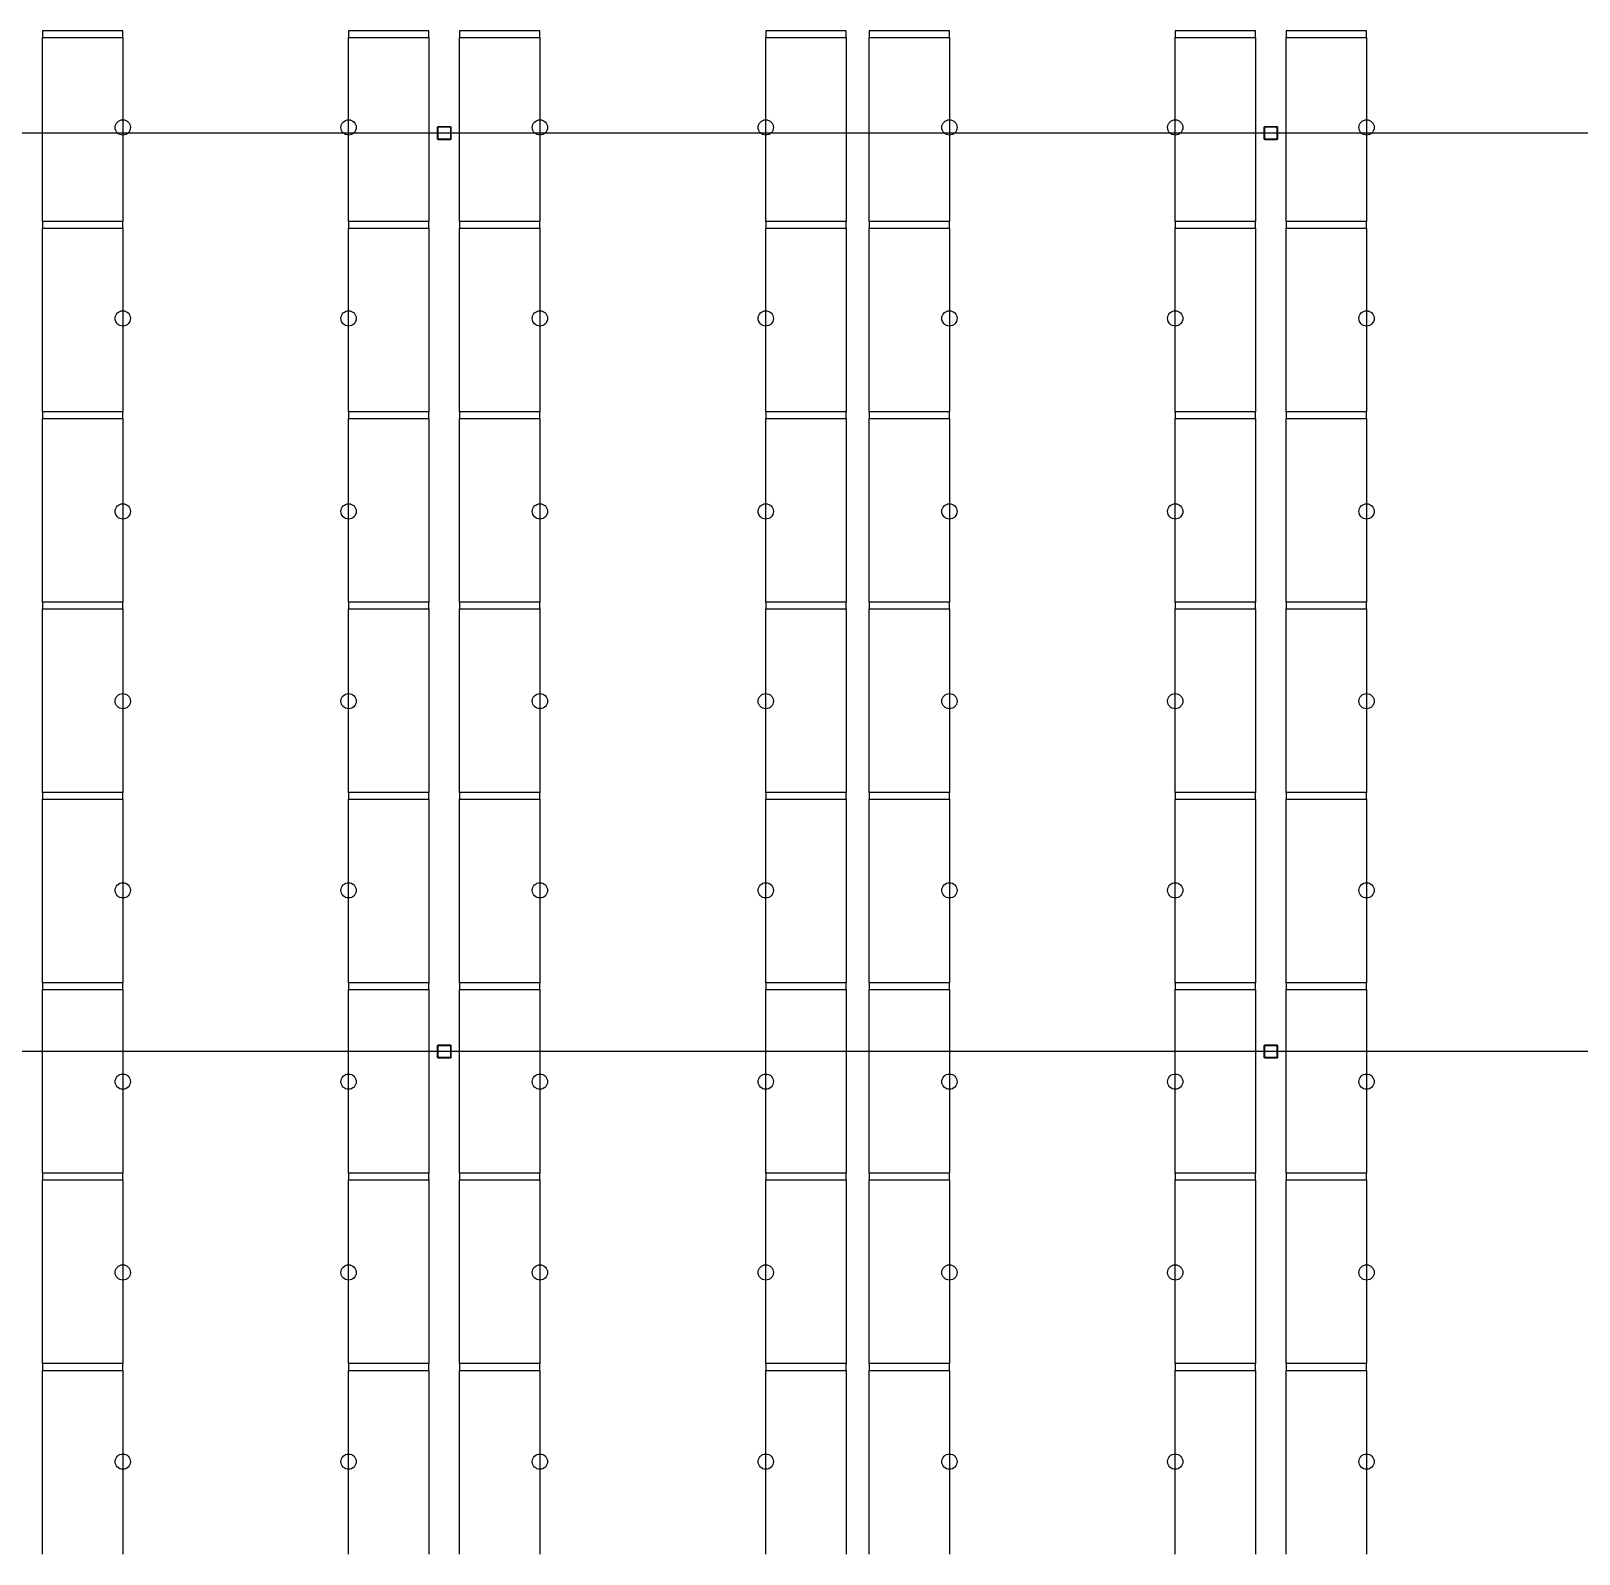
# Model space of a CAD drawing. Header units: millimetres. Extents: x 626570 to 643256, y 6233 to 11343.
# Drawn here: x 633792 to 634601, y 9664 to 10460 of the extents above; entities that cross this region are included whole.
import ezdxf

# ---------------------------------------------------------------- set-up
doc = ezdxf.new("R2010")
doc.units = ezdxf.units.MM
doc.header["$LTSCALE"] = 4000
doc.header["$MEASUREMENT"] = 0
doc.linetypes.add('DASHDOT', pattern=[1, 0.5, -0.25, 0, -0.25])
for name, color, linetype in [('BEAMS', 170, 'CONTINUOUS'), ('FRAMES', 170, 'CONTINUOUS'), ('LIGHTS', 50, 'CONTINUOUS'), ('MASTERFOUNDATION_1', 4, 'DASHDOT'), ('MASTERFOUNDATION_25', 7, 'CONTINUOUS')]:
    doc.layers.add(name, color=color, linetype=linetype)

msp = doc.modelspace()

# ---------------------------------------------------------------- linework, layer by layer
at = {"layer": 'BEAMS', "linetype": 'Continuous'}
for p, q in [((633797.87, 10360.47), (633797.87, 10456.47)), ((633839.87, 10456.47), (633839.87, 10360.47)), ((633957.88, 10360.47), (633957.88, 10456.47)), ((633999.88, 10456.47), (633999.88, 10360.47)), ((634015.88, 10360.47), (634015.88, 10456.47)), ((634057.88, 10456.47), (634057.88, 10360.47)), ((634175.88, 10360.47), (634175.88, 10456.47)), ((634217.88, 10456.47), (634217.88, 10360.47)), ((634229.88, 10360.47), (634229.88, 10456.47)), ((634271.88, 10456.47), (634271.88, 10360.47)), ((634389.89, 10360.47), (634389.89, 10456.47)), ((634431.89, 10456.47), (634431.89, 10360.47)), ((634447.89, 10360.47), (634447.89, 10456.47)), ((634489.89, 10456.47), (634489.89, 10360.47)), ((633797.87, 10260.97), (633797.87, 10356.97)), ((633839.87, 10356.97), (633839.87, 10260.97)), ((633957.88, 10260.97), (633957.88, 10356.97)), ((633999.88, 10356.97), (633999.88, 10260.97)), ((634015.88, 10260.97), (634015.88, 10356.97)), ((634057.88, 10356.97), (634057.88, 10260.97)), ((634175.88, 10260.97), (634175.88, 10356.97)), ((634217.88, 10356.97), (634217.88, 10260.97)), ((634229.88, 10260.97), (634229.88, 10356.97)), ((634271.88, 10356.97), (634271.88, 10260.97)), ((634389.89, 10260.97), (634389.89, 10356.97)), ((634431.89, 10356.97), (634431.89, 10260.97)), ((634447.89, 10260.97), (634447.89, 10356.97)), ((634489.89, 10356.97), (634489.89, 10260.97)), ((633797.87, 10161.47), (633797.87, 10257.47)), ((633839.87, 10257.47), (633839.87, 10161.47)), ((633957.88, 10161.47), (633957.88, 10257.47)), ((633999.88, 10257.47), (633999.88, 10161.47)), ((634015.88, 10161.47), (634015.88, 10257.47)), ((634057.88, 10257.47), (634057.88, 10161.47)), ((634175.88, 10161.47), (634175.88, 10257.47)), ((634217.88, 10257.47), (634217.88, 10161.47)), ((634229.88, 10161.47), (634229.88, 10257.47)), ((634271.88, 10257.47), (634271.88, 10161.47)), ((634389.89, 10161.47), (634389.89, 10257.47)), ((634431.89, 10257.47), (634431.89, 10161.47)), ((634447.89, 10161.47), (634447.89, 10257.47)), ((634489.89, 10257.47), (634489.89, 10161.47)), ((633797.87, 10061.97), (633797.87, 10157.97)), ((633839.87, 10157.97), (633839.87, 10061.97)), ((633957.88, 10061.97), (633957.88, 10157.97)), ((633999.88, 10157.97), (633999.88, 10061.97)), ((634015.88, 10061.97), (634015.88, 10157.97)), ((634057.88, 10157.97), (634057.88, 10061.97)), ((634175.88, 10061.97), (634175.88, 10157.97)), ((634217.88, 10157.97), (634217.88, 10061.97)), ((634229.88, 10061.97), (634229.88, 10157.97)), ((634271.88, 10157.97), (634271.88, 10061.97)), ((634389.89, 10061.97), (634389.89, 10157.97)), ((634431.89, 10157.97), (634431.89, 10061.97)), ((634447.89, 10061.97), (634447.89, 10157.97)), ((634489.89, 10157.97), (634489.89, 10061.97)), ((633797.87, 9962.47), (633797.87, 10058.47)), ((633839.87, 10058.47), (633839.87, 9962.47)), ((633957.88, 9962.47), (633957.88, 10058.47)), ((633999.88, 10058.47), (633999.88, 9962.47)), ((634015.88, 9962.47), (634015.88, 10058.47)), ((634057.88, 10058.47), (634057.88, 9962.47)), ((634175.88, 9962.47), (634175.88, 10058.47)), ((634217.88, 10058.47), (634217.88, 9962.47)), ((634229.88, 9962.47), (634229.88, 10058.47)), ((634271.88, 10058.47), (634271.88, 9962.47)), ((634389.89, 9962.47), (634389.89, 10058.47)), ((634431.89, 10058.47), (634431.89, 9962.47)), ((634447.89, 9962.47), (634447.89, 10058.47)), ((634489.89, 10058.47), (634489.89, 9962.47)), ((633797.87, 9862.97), (633797.87, 9958.97)), ((633839.87, 9958.97), (633839.87, 9862.97)), ((633957.88, 9862.97), (633957.88, 9958.97)), ((633999.88, 9958.97), (633999.88, 9862.97)), ((634015.88, 9862.97), (634015.88, 9958.97)), ((634057.88, 9958.97), (634057.88, 9862.97)), ((634175.88, 9862.97), (634175.88, 9958.97)), ((634217.88, 9958.97), (634217.88, 9862.97)), ((634229.88, 9862.97), (634229.88, 9958.97)), ((634271.88, 9958.97), (634271.88, 9862.97)), ((634389.89, 9862.97), (634389.89, 9958.97)), ((634431.89, 9958.97), (634431.89, 9862.97)), ((634447.89, 9862.97), (634447.89, 9958.97)), ((634489.89, 9958.97), (634489.89, 9862.97)), ((633797.87, 9763.47), (633797.87, 9859.47)), ((633839.87, 9859.47), (633839.87, 9763.47)), ((633957.88, 9763.47), (633957.88, 9859.47)), ((633999.88, 9859.47), (633999.88, 9763.47)), ((634015.88, 9763.47), (634015.88, 9859.47)), ((634057.88, 9859.47), (634057.88, 9763.47)), ((634175.88, 9763.47), (634175.88, 9859.47)), ((634217.88, 9859.47), (634217.88, 9763.47)), ((634229.88, 9763.47), (634229.88, 9859.47)), ((634271.88, 9859.47), (634271.88, 9763.47)), ((634389.89, 9763.47), (634389.89, 9859.47)), ((634431.89, 9859.47), (634431.89, 9763.47)), ((634447.89, 9763.47), (634447.89, 9859.47)), ((634489.89, 9859.47), (634489.89, 9763.47)), ((633797.87, 9663.97), (633797.87, 9759.97)), ((633839.87, 9759.97), (633839.87, 9663.97)), ((633957.88, 9663.97), (633957.88, 9759.97)), ((633999.88, 9759.97), (633999.88, 9663.97)), ((634015.88, 9663.97), (634015.88, 9759.97)), ((634057.88, 9759.97), (634057.88, 9663.97)), ((634175.88, 9663.97), (634175.88, 9759.97)), ((634217.88, 9759.97), (634217.88, 9663.97)), ((634229.88, 9663.97), (634229.88, 9759.97)), ((634271.88, 9759.97), (634271.88, 9663.97)), ((634389.89, 9663.97), (634389.89, 9759.97)), ((634431.89, 9759.97), (634431.89, 9663.97)), ((634447.89, 9663.97), (634447.89, 9759.97)), ((634489.89, 9759.97), (634489.89, 9663.97))]:
    msp.add_line(p, q, dxfattribs=at)
at = {"layer": 'FRAMES', "linetype": 'Continuous', "flags": 128}
for points in [[(633797.87, 10456.47), (633839.87, 10456.47), (633839.87, 10459.97), (633797.87, 10459.97), (633797.87, 10456.47)], [(633957.88, 10456.47), (633999.88, 10456.47), (633999.88, 10459.97), (633957.88, 10459.97), (633957.88, 10456.47)], [(634015.88, 10456.47), (634057.88, 10456.47), (634057.88, 10459.97), (634015.88, 10459.97), (634015.88, 10456.47)], [(634175.88, 10456.47), (634217.88, 10456.47), (634217.88, 10459.97), (634175.88, 10459.97), (634175.88, 10456.47)], [(634229.88, 10456.47), (634271.88, 10456.47), (634271.88, 10459.97), (634229.88, 10459.97), (634229.88, 10456.47)], [(634389.89, 10456.47), (634431.89, 10456.47), (634431.89, 10459.97), (634389.89, 10459.97), (634389.89, 10456.47)], [(634447.89, 10456.47), (634489.89, 10456.47), (634489.89, 10459.97), (634447.89, 10459.97), (634447.89, 10456.47)], [(633797.87, 10356.97), (633839.87, 10356.97), (633839.87, 10360.47), (633797.87, 10360.47), (633797.87, 10356.97)], [(633957.88, 10356.97), (633999.88, 10356.97), (633999.88, 10360.47), (633957.88, 10360.47), (633957.88, 10356.97)], [(634015.88, 10356.97), (634057.88, 10356.97), (634057.88, 10360.47), (634015.88, 10360.47), (634015.88, 10356.97)], [(634175.88, 10356.97), (634217.88, 10356.97), (634217.88, 10360.47), (634175.88, 10360.47), (634175.88, 10356.97)], [(634229.88, 10356.97), (634271.88, 10356.97), (634271.88, 10360.47), (634229.88, 10360.47), (634229.88, 10356.97)], [(634389.89, 10356.97), (634431.89, 10356.97), (634431.89, 10360.47), (634389.89, 10360.47), (634389.89, 10356.97)], [(634447.89, 10356.97), (634489.89, 10356.97), (634489.89, 10360.47), (634447.89, 10360.47), (634447.89, 10356.97)], [(633797.87, 10257.47), (633839.87, 10257.47), (633839.87, 10260.97), (633797.87, 10260.97), (633797.87, 10257.47)], [(633957.88, 10257.47), (633999.88, 10257.47), (633999.88, 10260.97), (633957.88, 10260.97), (633957.88, 10257.47)], [(634015.88, 10257.47), (634057.88, 10257.47), (634057.88, 10260.97), (634015.88, 10260.97), (634015.88, 10257.47)], [(634175.88, 10257.47), (634217.88, 10257.47), (634217.88, 10260.97), (634175.88, 10260.97), (634175.88, 10257.47)], [(634229.88, 10257.47), (634271.88, 10257.47), (634271.88, 10260.97), (634229.88, 10260.97), (634229.88, 10257.47)], [(634389.89, 10257.47), (634431.89, 10257.47), (634431.89, 10260.97), (634389.89, 10260.97), (634389.89, 10257.47)], [(634447.89, 10257.47), (634489.89, 10257.47), (634489.89, 10260.97), (634447.89, 10260.97), (634447.89, 10257.47)], [(633797.87, 10157.97), (633839.87, 10157.97), (633839.87, 10161.47), (633797.87, 10161.47), (633797.87, 10157.97)], [(633957.88, 10157.97), (633999.88, 10157.97), (633999.88, 10161.47), (633957.88, 10161.47), (633957.88, 10157.97)], [(634015.88, 10157.97), (634057.88, 10157.97), (634057.88, 10161.47), (634015.88, 10161.47), (634015.88, 10157.97)], [(634175.88, 10157.97), (634217.88, 10157.97), (634217.88, 10161.47), (634175.88, 10161.47), (634175.88, 10157.97)], [(634229.88, 10157.97), (634271.88, 10157.97), (634271.88, 10161.47), (634229.88, 10161.47), (634229.88, 10157.97)], [(634389.89, 10157.97), (634431.89, 10157.97), (634431.89, 10161.47), (634389.89, 10161.47), (634389.89, 10157.97)], [(634447.89, 10157.97), (634489.89, 10157.97), (634489.89, 10161.47), (634447.89, 10161.47), (634447.89, 10157.97)], [(633797.87, 10058.47), (633839.87, 10058.47), (633839.87, 10061.97), (633797.87, 10061.97), (633797.87, 10058.47)], [(633957.88, 10058.47), (633999.88, 10058.47), (633999.88, 10061.97), (633957.88, 10061.97), (633957.88, 10058.47)], [(634015.88, 10058.47), (634057.88, 10058.47), (634057.88, 10061.97), (634015.88, 10061.97), (634015.88, 10058.47)], [(634175.88, 10058.47), (634217.88, 10058.47), (634217.88, 10061.97), (634175.88, 10061.97), (634175.88, 10058.47)], [(634229.88, 10058.47), (634271.88, 10058.47), (634271.88, 10061.97), (634229.88, 10061.97), (634229.88, 10058.47)], [(634389.89, 10058.47), (634431.89, 10058.47), (634431.89, 10061.97), (634389.89, 10061.97), (634389.89, 10058.47)], [(634447.89, 10058.47), (634489.89, 10058.47), (634489.89, 10061.97), (634447.89, 10061.97), (634447.89, 10058.47)], [(633797.87, 9958.97), (633839.87, 9958.97), (633839.87, 9962.47), (633797.87, 9962.47), (633797.87, 9958.97)], [(633957.88, 9958.97), (633999.88, 9958.97), (633999.88, 9962.47), (633957.88, 9962.47), (633957.88, 9958.97)], [(634015.88, 9958.97), (634057.88, 9958.97), (634057.88, 9962.47), (634015.88, 9962.47), (634015.88, 9958.97)], [(634175.88, 9958.97), (634217.88, 9958.97), (634217.88, 9962.47), (634175.88, 9962.47), (634175.88, 9958.97)], [(634229.88, 9958.97), (634271.88, 9958.97), (634271.88, 9962.47), (634229.88, 9962.47), (634229.88, 9958.97)], [(634389.89, 9958.97), (634431.89, 9958.97), (634431.89, 9962.47), (634389.89, 9962.47), (634389.89, 9958.97)], [(634447.89, 9958.97), (634489.89, 9958.97), (634489.89, 9962.47), (634447.89, 9962.47), (634447.89, 9958.97)], [(633797.87, 9859.47), (633839.87, 9859.47), (633839.87, 9862.97), (633797.87, 9862.97), (633797.87, 9859.47)], [(633957.88, 9859.47), (633999.88, 9859.47), (633999.88, 9862.97), (633957.88, 9862.97), (633957.88, 9859.47)], [(634015.88, 9859.47), (634057.88, 9859.47), (634057.88, 9862.97), (634015.88, 9862.97), (634015.88, 9859.47)], [(634175.88, 9859.47), (634217.88, 9859.47), (634217.88, 9862.97), (634175.88, 9862.97), (634175.88, 9859.47)], [(634229.88, 9859.47), (634271.88, 9859.47), (634271.88, 9862.97), (634229.88, 9862.97), (634229.88, 9859.47)], [(634389.89, 9859.47), (634431.89, 9859.47), (634431.89, 9862.97), (634389.89, 9862.97), (634389.89, 9859.47)], [(634447.89, 9859.47), (634489.89, 9859.47), (634489.89, 9862.97), (634447.89, 9862.97), (634447.89, 9859.47)], [(633797.87, 9759.97), (633839.87, 9759.97), (633839.87, 9763.47), (633797.87, 9763.47), (633797.87, 9759.97)], [(633957.88, 9759.97), (633999.88, 9759.97), (633999.88, 9763.47), (633957.88, 9763.47), (633957.88, 9759.97)], [(634015.88, 9759.97), (634057.88, 9759.97), (634057.88, 9763.47), (634015.88, 9763.47), (634015.88, 9759.97)], [(634175.88, 9759.97), (634217.88, 9759.97), (634217.88, 9763.47), (634175.88, 9763.47), (634175.88, 9759.97)], [(634229.88, 9759.97), (634271.88, 9759.97), (634271.88, 9763.47), (634229.88, 9763.47), (634229.88, 9759.97)], [(634389.89, 9759.97), (634431.89, 9759.97), (634431.89, 9763.47), (634389.89, 9763.47), (634389.89, 9759.97)], [(634447.89, 9759.97), (634489.89, 9759.97), (634489.89, 9763.47), (634447.89, 9763.47), (634447.89, 9759.97)]]:
    msp.add_lwpolyline(points, close=True, dxfattribs=at)
at = {"layer": 'LIGHTS'}
for centre in [(633839.87, 10409.55), (633957.88, 10409.55), (634057.88, 10409.55), (634175.88, 10409.55), (634271.88, 10409.55), (634389.89, 10409.55), (634489.89, 10409.55), (633839.87, 10309.75), (633957.88, 10309.75), (634057.88, 10309.75), (634175.88, 10309.75), (634271.88, 10309.75), (634389.89, 10309.75), (634489.89, 10309.75), (633839.87, 10208.89), (633957.88, 10208.89), (634057.88, 10208.89), (634175.88, 10208.89), (634271.88, 10208.89), (634389.89, 10208.89), (634489.89, 10208.89), (633839.87, 10109.71), (633957.88, 10109.71), (634057.88, 10109.71), (634175.88, 10109.71), (634271.88, 10109.71), (634389.89, 10109.71), (634489.89, 10109.71), (633839.87, 10010.83), (633957.88, 10010.83), (634057.88, 10010.83), (634175.88, 10010.83), (634271.88, 10010.83), (634389.89, 10010.83), (634489.89, 10010.83), (633839.87, 9910.86), (633957.88, 9910.86), (634057.88, 9910.86), (634175.88, 9910.86), (634271.88, 9910.86), (634389.89, 9910.86), (634489.89, 9910.86), (633839.87, 9811.13), (633957.88, 9811.13), (634057.88, 9811.13), (634175.88, 9811.13), (634271.88, 9811.13), (634389.89, 9811.13), (634489.89, 9811.13), (633839.87, 9712.26), (633957.88, 9712.26), (634057.88, 9712.26), (634175.88, 9712.26), (634271.88, 9712.26), (634389.89, 9712.26), (634489.89, 9712.26)]:
    msp.add_circle(centre, 3.99, dxfattribs=at)
at = {"layer": 'MASTERFOUNDATION_1', "linetype": 'DASHDOT'}
for p, q in [((634007.88, 6627.53), (634007.88, 11123.23)), ((634439.89, 6627.53), (634439.89, 11123.23)), ((643023.86, 10406.61), (626796.64, 10406.61)), ((643023.86, 9926.61), (626796.64, 9926.61))]:
    msp.add_line(p, q, dxfattribs=at)
at = {"layer": 'MASTERFOUNDATION_25', "linetype": 'Continuous', "flags": 128}
for points in [[(634005, 10410.11), (634010.76, 10410.11), (634010.78, 10410.11), (634010.8, 10410.11), (634010.82, 10410.1), (634010.84, 10410.1), (634010.86, 10410.1), (634010.89, 10410.09), (634010.91, 10410.09), (634010.93, 10410.08), (634010.95, 10410.08), (634010.97, 10410.07), (634010.99, 10410.06), (634011.01, 10410.05), (634011.03, 10410.05), (634011.05, 10410.04), (634011.07, 10410.03), (634011.09, 10410.01), (634011.1, 10410), (634011.12, 10409.99), (634011.14, 10409.98), (634011.16, 10409.96), (634011.17, 10409.95), (634011.19, 10409.93), (634011.2, 10409.92), (634011.22, 10409.9), (634011.23, 10409.89), (634011.25, 10409.87), (634011.26, 10409.85), (634011.27, 10409.83), (634011.28, 10409.82), (634011.3, 10409.8), (634011.31, 10409.78), (634011.32, 10409.76), (634011.32, 10409.74), (634011.33, 10409.72), (634011.34, 10409.7), (634011.35, 10409.68), (634011.35, 10409.66), (634011.36, 10409.64), (634011.36, 10409.62), (634011.37, 10409.59), (634011.37, 10409.57), (634011.38, 10409.55), (634011.38, 10409.53), (634011.38, 10409.51), (634011.38, 10409.49), (634011.38, 10403.73), (634011.38, 10403.71), (634011.38, 10403.69), (634011.38, 10403.66), (634011.37, 10403.64), (634011.37, 10403.62), (634011.36, 10403.6), (634011.36, 10403.58), (634011.35, 10403.56), (634011.35, 10403.54), (634011.34, 10403.52), (634011.33, 10403.5), (634011.32, 10403.48), (634011.32, 10403.46), (634011.31, 10403.44), (634011.3, 10403.42), (634011.28, 10403.4), (634011.27, 10403.38), (634011.26, 10403.36), (634011.25, 10403.35), (634011.23, 10403.33), (634011.22, 10403.31), (634011.2, 10403.3), (634011.19, 10403.28), (634011.17, 10403.27), (634011.16, 10403.25), (634011.14, 10403.24), (634011.12, 10403.23), (634011.1, 10403.21), (634011.09, 10403.2), (634011.07, 10403.19), (634011.05, 10403.18), (634011.03, 10403.17), (634011.01, 10403.16), (634010.99, 10403.15), (634010.97, 10403.15), (634010.95, 10403.14), (634010.93, 10403.13), (634010.91, 10403.13), (634010.89, 10403.12), (634010.86, 10403.12), (634010.84, 10403.11), (634010.82, 10403.11), (634010.8, 10403.11), (634010.78, 10403.11), (634010.76, 10403.11), (634005, 10403.11), (634004.98, 10403.11), (634004.96, 10403.11), (634004.94, 10403.11), (634004.91, 10403.11), (634004.89, 10403.12), (634004.87, 10403.12), (634004.85, 10403.13), (634004.83, 10403.13), (634004.81, 10403.14), (634004.79, 10403.15), (634004.77, 10403.15), (634004.75, 10403.16), (634004.73, 10403.17), (634004.71, 10403.18), (634004.69, 10403.19), (634004.67, 10403.2), (634004.65, 10403.21), (634004.63, 10403.23), (634004.62, 10403.24), (634004.6, 10403.25), (634004.58, 10403.27), (634004.57, 10403.28), (634004.55, 10403.3), (634004.54, 10403.31), (634004.52, 10403.33), (634004.51, 10403.35), (634004.5, 10403.36), (634004.48, 10403.38), (634004.47, 10403.4), (634004.46, 10403.42), (634004.45, 10403.44), (634004.44, 10403.46), (634004.43, 10403.48), (634004.42, 10403.5), (634004.42, 10403.52), (634004.41, 10403.54), (634004.4, 10403.56), (634004.4, 10403.58), (634004.39, 10403.6), (634004.39, 10403.62), (634004.38, 10403.64), (634004.38, 10403.66), (634004.38, 10403.69), (634004.38, 10403.71), (634004.38, 10403.73), (634004.38, 10409.49), (634004.38, 10409.51), (634004.38, 10409.53), (634004.38, 10409.55), (634004.38, 10409.57), (634004.39, 10409.59), (634004.39, 10409.62), (634004.4, 10409.64), (634004.4, 10409.66), (634004.41, 10409.68), (634004.42, 10409.7), (634004.42, 10409.72), (634004.43, 10409.74), (634004.44, 10409.76), (634004.45, 10409.78), (634004.46, 10409.8), (634004.47, 10409.82), (634004.48, 10409.83), (634004.5, 10409.85), (634004.51, 10409.87), (634004.52, 10409.89), (634004.54, 10409.9), (634004.55, 10409.92), (634004.57, 10409.93), (634004.58, 10409.95), (634004.6, 10409.96), (634004.62, 10409.98), (634004.63, 10409.99), (634004.65, 10410), (634004.67, 10410.01), (634004.69, 10410.03), (634004.71, 10410.04), (634004.73, 10410.05), (634004.75, 10410.05), (634004.77, 10410.06), (634004.79, 10410.07), (634004.81, 10410.08), (634004.83, 10410.08), (634004.85, 10410.09), (634004.87, 10410.09), (634004.89, 10410.1), (634004.91, 10410.1), (634004.94, 10410.1), (634004.96, 10410.11), (634004.98, 10410.11), (634005, 10410.11)], [(634005, 10409.8), (634010.76, 10409.8), (634010.77, 10409.8), (634010.78, 10409.79), (634010.79, 10409.79), (634010.8, 10409.79), (634010.81, 10409.79), (634010.82, 10409.79), (634010.83, 10409.79), (634010.84, 10409.78), (634010.85, 10409.78), (634010.86, 10409.78), (634010.87, 10409.77), (634010.88, 10409.77), (634010.89, 10409.76), (634010.9, 10409.76), (634010.91, 10409.75), (634010.92, 10409.75), (634010.93, 10409.74), (634010.94, 10409.74), (634010.95, 10409.73), (634010.96, 10409.72), (634010.96, 10409.72), (634010.97, 10409.71), (634010.98, 10409.7), (634010.99, 10409.69), (634010.99, 10409.69), (634011, 10409.68), (634011.01, 10409.67), (634011.01, 10409.66), (634011.02, 10409.65), (634011.02, 10409.64), (634011.03, 10409.63), (634011.03, 10409.62), (634011.04, 10409.61), (634011.04, 10409.6), (634011.05, 10409.59), (634011.05, 10409.58), (634011.05, 10409.57), (634011.06, 10409.56), (634011.06, 10409.55), (634011.06, 10409.54), (634011.06, 10409.53), (634011.06, 10409.52), (634011.06, 10409.51), (634011.07, 10409.5), (634011.07, 10409.49), (634011.07, 10403.73), (634011.07, 10403.72), (634011.06, 10403.71), (634011.06, 10403.7), (634011.06, 10403.69), (634011.06, 10403.68), (634011.06, 10403.67), (634011.06, 10403.66), (634011.05, 10403.64), (634011.05, 10403.63), (634011.05, 10403.62), (634011.04, 10403.61), (634011.04, 10403.6), (634011.03, 10403.59), (634011.03, 10403.59), (634011.02, 10403.58), (634011.02, 10403.57), (634011.01, 10403.56), (634011.01, 10403.55), (634011, 10403.54), (634010.99, 10403.53), (634010.99, 10403.52), (634010.98, 10403.52), (634010.97, 10403.51), (634010.96, 10403.5), (634010.96, 10403.49), (634010.95, 10403.49), (634010.94, 10403.48), (634010.93, 10403.47), (634010.92, 10403.47), (634010.91, 10403.46), (634010.9, 10403.46), (634010.89, 10403.45), (634010.88, 10403.45), (634010.87, 10403.44), (634010.86, 10403.44), (634010.85, 10403.44), (634010.84, 10403.43), (634010.83, 10403.43), (634010.82, 10403.43), (634010.81, 10403.43), (634010.8, 10403.42), (634010.79, 10403.42), (634010.78, 10403.42), (634010.77, 10403.42), (634010.76, 10403.42), (634005, 10403.42), (634004.99, 10403.42), (634004.98, 10403.42), (634004.97, 10403.42), (634004.96, 10403.42), (634004.95, 10403.43), (634004.94, 10403.43), (634004.93, 10403.43), (634004.92, 10403.43), (634004.9, 10403.44), (634004.89, 10403.44), (634004.88, 10403.44), (634004.87, 10403.45), (634004.86, 10403.45), (634004.86, 10403.46), (634004.85, 10403.46), (634004.84, 10403.47), (634004.83, 10403.47), (634004.82, 10403.48), (634004.81, 10403.49), (634004.8, 10403.49), (634004.79, 10403.5), (634004.79, 10403.51), (634004.78, 10403.52), (634004.77, 10403.52), (634004.76, 10403.53), (634004.76, 10403.54), (634004.75, 10403.55), (634004.74, 10403.56), (634004.74, 10403.57), (634004.73, 10403.58), (634004.73, 10403.59), (634004.72, 10403.59), (634004.72, 10403.6), (634004.71, 10403.61), (634004.71, 10403.62), (634004.71, 10403.63), (634004.7, 10403.64), (634004.7, 10403.66), (634004.7, 10403.67), (634004.7, 10403.68), (634004.69, 10403.69), (634004.69, 10403.7), (634004.69, 10403.71), (634004.69, 10403.72), (634004.69, 10403.73), (634004.69, 10409.49), (634004.69, 10409.5), (634004.69, 10409.51), (634004.69, 10409.52), (634004.69, 10409.53), (634004.7, 10409.54), (634004.7, 10409.55), (634004.7, 10409.56), (634004.7, 10409.57), (634004.71, 10409.58), (634004.71, 10409.59), (634004.71, 10409.6), (634004.72, 10409.61), (634004.72, 10409.62), (634004.73, 10409.63), (634004.73, 10409.64), (634004.74, 10409.65), (634004.74, 10409.66), (634004.75, 10409.67), (634004.76, 10409.68), (634004.76, 10409.69), (634004.77, 10409.69), (634004.78, 10409.7), (634004.79, 10409.71), (634004.79, 10409.72), (634004.8, 10409.72), (634004.81, 10409.73), (634004.82, 10409.74), (634004.83, 10409.74), (634004.84, 10409.75), (634004.85, 10409.75), (634004.86, 10409.76), (634004.86, 10409.76), (634004.87, 10409.77), (634004.88, 10409.77), (634004.89, 10409.78), (634004.9, 10409.78), (634004.92, 10409.78), (634004.93, 10409.79), (634004.94, 10409.79), (634004.95, 10409.79), (634004.96, 10409.79), (634004.97, 10409.79), (634004.98, 10409.79), (634004.99, 10409.8), (634005, 10409.8)], [(634437.01, 10410.11), (634442.76, 10410.11), (634442.79, 10410.11), (634442.81, 10410.11), (634442.83, 10410.1), (634442.85, 10410.1), (634442.87, 10410.1), (634442.89, 10410.09), (634442.92, 10410.09), (634442.94, 10410.08), (634442.96, 10410.08), (634442.98, 10410.07), (634443, 10410.06), (634443.02, 10410.05), (634443.04, 10410.05), (634443.06, 10410.04), (634443.08, 10410.03), (634443.09, 10410.01), (634443.11, 10410), (634443.13, 10409.99), (634443.15, 10409.98), (634443.16, 10409.96), (634443.18, 10409.95), (634443.2, 10409.93), (634443.21, 10409.92), (634443.23, 10409.9), (634443.24, 10409.89), (634443.25, 10409.87), (634443.27, 10409.85), (634443.28, 10409.83), (634443.29, 10409.82), (634443.3, 10409.8), (634443.31, 10409.78), (634443.32, 10409.76), (634443.33, 10409.74), (634443.34, 10409.72), (634443.35, 10409.7), (634443.36, 10409.68), (634443.36, 10409.66), (634443.37, 10409.64), (634443.37, 10409.62), (634443.38, 10409.59), (634443.38, 10409.57), (634443.38, 10409.55), (634443.38, 10409.53), (634443.39, 10409.51), (634443.39, 10409.49), (634443.39, 10403.73), (634443.39, 10403.71), (634443.38, 10403.69), (634443.38, 10403.66), (634443.38, 10403.64), (634443.38, 10403.62), (634443.37, 10403.6), (634443.37, 10403.58), (634443.36, 10403.56), (634443.36, 10403.54), (634443.35, 10403.52), (634443.34, 10403.5), (634443.33, 10403.48), (634443.32, 10403.46), (634443.31, 10403.44), (634443.3, 10403.42), (634443.29, 10403.4), (634443.28, 10403.38), (634443.27, 10403.36), (634443.25, 10403.35), (634443.24, 10403.33), (634443.23, 10403.31), (634443.21, 10403.3), (634443.2, 10403.28), (634443.18, 10403.27), (634443.16, 10403.25), (634443.15, 10403.24), (634443.13, 10403.23), (634443.11, 10403.21), (634443.09, 10403.2), (634443.08, 10403.19), (634443.06, 10403.18), (634443.04, 10403.17), (634443.02, 10403.16), (634443, 10403.15), (634442.98, 10403.15), (634442.96, 10403.14), (634442.94, 10403.13), (634442.92, 10403.13), (634442.89, 10403.12), (634442.87, 10403.12), (634442.85, 10403.11), (634442.83, 10403.11), (634442.81, 10403.11), (634442.79, 10403.11), (634442.76, 10403.11), (634437.01, 10403.11), (634436.99, 10403.11), (634436.96, 10403.11), (634436.94, 10403.11), (634436.92, 10403.11), (634436.9, 10403.12), (634436.88, 10403.12), (634436.86, 10403.13), (634436.84, 10403.13), (634436.82, 10403.14), (634436.8, 10403.15), (634436.78, 10403.15), (634436.76, 10403.16), (634436.74, 10403.17), (634436.72, 10403.18), (634436.7, 10403.19), (634436.68, 10403.2), (634436.66, 10403.21), (634436.64, 10403.23), (634436.63, 10403.24), (634436.61, 10403.25), (634436.59, 10403.27), (634436.58, 10403.28), (634436.56, 10403.3), (634436.55, 10403.31), (634436.53, 10403.33), (634436.52, 10403.35), (634436.51, 10403.36), (634436.49, 10403.38), (634436.48, 10403.4), (634436.47, 10403.42), (634436.46, 10403.44), (634436.45, 10403.46), (634436.44, 10403.48), (634436.43, 10403.5), (634436.42, 10403.52), (634436.42, 10403.54), (634436.41, 10403.56), (634436.4, 10403.58), (634436.4, 10403.6), (634436.4, 10403.62), (634436.39, 10403.64), (634436.39, 10403.66), (634436.39, 10403.69), (634436.39, 10403.71), (634436.39, 10403.73), (634436.39, 10409.49), (634436.39, 10409.51), (634436.39, 10409.53), (634436.39, 10409.55), (634436.39, 10409.57), (634436.4, 10409.59), (634436.4, 10409.62), (634436.4, 10409.64), (634436.41, 10409.66), (634436.42, 10409.68), (634436.42, 10409.7), (634436.43, 10409.72), (634436.44, 10409.74), (634436.45, 10409.76), (634436.46, 10409.78), (634436.47, 10409.8), (634436.48, 10409.82), (634436.49, 10409.83), (634436.51, 10409.85), (634436.52, 10409.87), (634436.53, 10409.89), (634436.55, 10409.9), (634436.56, 10409.92), (634436.58, 10409.93), (634436.59, 10409.95), (634436.61, 10409.96), (634436.63, 10409.98), (634436.64, 10409.99), (634436.66, 10410), (634436.68, 10410.01), (634436.7, 10410.03), (634436.72, 10410.04), (634436.74, 10410.05), (634436.76, 10410.05), (634436.78, 10410.06), (634436.8, 10410.07), (634436.82, 10410.08), (634436.84, 10410.08), (634436.86, 10410.09), (634436.88, 10410.09), (634436.9, 10410.1), (634436.92, 10410.1), (634436.94, 10410.1), (634436.96, 10410.11), (634436.99, 10410.11), (634437.01, 10410.11)], [(634437.01, 10409.8), (634442.76, 10409.8), (634442.78, 10409.8), (634442.79, 10409.79), (634442.8, 10409.79), (634442.81, 10409.79), (634442.82, 10409.79), (634442.83, 10409.79), (634442.84, 10409.79), (634442.85, 10409.78), (634442.86, 10409.78), (634442.87, 10409.78), (634442.88, 10409.77), (634442.89, 10409.77), (634442.9, 10409.76), (634442.91, 10409.76), (634442.92, 10409.75), (634442.93, 10409.75), (634442.94, 10409.74), (634442.95, 10409.74), (634442.95, 10409.73), (634442.96, 10409.72), (634442.97, 10409.72), (634442.98, 10409.71), (634442.99, 10409.7), (634442.99, 10409.69), (634443, 10409.69), (634443.01, 10409.68), (634443.01, 10409.67), (634443.02, 10409.66), (634443.03, 10409.65), (634443.03, 10409.64), (634443.04, 10409.63), (634443.04, 10409.62), (634443.05, 10409.61), (634443.05, 10409.6), (634443.05, 10409.59), (634443.06, 10409.58), (634443.06, 10409.57), (634443.06, 10409.56), (634443.07, 10409.55), (634443.07, 10409.54), (634443.07, 10409.53), (634443.07, 10409.52), (634443.07, 10409.51), (634443.07, 10409.5), (634443.07, 10409.49), (634443.07, 10403.73), (634443.07, 10403.72), (634443.07, 10403.71), (634443.07, 10403.7), (634443.07, 10403.69), (634443.07, 10403.68), (634443.07, 10403.67), (634443.06, 10403.66), (634443.06, 10403.64), (634443.06, 10403.63), (634443.05, 10403.62), (634443.05, 10403.61), (634443.05, 10403.6), (634443.04, 10403.59), (634443.04, 10403.59), (634443.03, 10403.58), (634443.03, 10403.57), (634443.02, 10403.56), (634443.01, 10403.55), (634443.01, 10403.54), (634443, 10403.53), (634442.99, 10403.52), (634442.99, 10403.52), (634442.98, 10403.51), (634442.97, 10403.5), (634442.96, 10403.49), (634442.95, 10403.49), (634442.95, 10403.48), (634442.94, 10403.47), (634442.93, 10403.47), (634442.92, 10403.46), (634442.91, 10403.46), (634442.9, 10403.45), (634442.89, 10403.45), (634442.88, 10403.44), (634442.87, 10403.44), (634442.86, 10403.44), (634442.85, 10403.43), (634442.84, 10403.43), (634442.83, 10403.43), (634442.82, 10403.43), (634442.81, 10403.42), (634442.8, 10403.42), (634442.79, 10403.42), (634442.78, 10403.42), (634442.76, 10403.42), (634437.01, 10403.42), (634437, 10403.42), (634436.99, 10403.42), (634436.98, 10403.42), (634436.97, 10403.42), (634436.95, 10403.43), (634436.94, 10403.43), (634436.93, 10403.43), (634436.92, 10403.43), (634436.91, 10403.44), (634436.9, 10403.44), (634436.89, 10403.44), (634436.88, 10403.45), (634436.87, 10403.45), (634436.86, 10403.46), (634436.85, 10403.46), (634436.84, 10403.47), (634436.84, 10403.47), (634436.83, 10403.48), (634436.82, 10403.49), (634436.81, 10403.49), (634436.8, 10403.5), (634436.79, 10403.51), (634436.79, 10403.52), (634436.78, 10403.52), (634436.77, 10403.53), (634436.76, 10403.54), (634436.76, 10403.55), (634436.75, 10403.56), (634436.75, 10403.57), (634436.74, 10403.58), (634436.74, 10403.59), (634436.73, 10403.59), (634436.73, 10403.6), (634436.72, 10403.61), (634436.72, 10403.62), (634436.71, 10403.63), (634436.71, 10403.64), (634436.71, 10403.66), (634436.71, 10403.67), (634436.7, 10403.68), (634436.7, 10403.69), (634436.7, 10403.7), (634436.7, 10403.71), (634436.7, 10403.72), (634436.7, 10403.73), (634436.7, 10409.49), (634436.7, 10409.5), (634436.7, 10409.51), (634436.7, 10409.52), (634436.7, 10409.53), (634436.7, 10409.54), (634436.71, 10409.55), (634436.71, 10409.56), (634436.71, 10409.57), (634436.71, 10409.58), (634436.72, 10409.59), (634436.72, 10409.6), (634436.73, 10409.61), (634436.73, 10409.62), (634436.74, 10409.63), (634436.74, 10409.64), (634436.75, 10409.65), (634436.75, 10409.66), (634436.76, 10409.67), (634436.76, 10409.68), (634436.77, 10409.69), (634436.78, 10409.69), (634436.79, 10409.7), (634436.79, 10409.71), (634436.8, 10409.72), (634436.81, 10409.72), (634436.82, 10409.73), (634436.83, 10409.74), (634436.84, 10409.74), (634436.84, 10409.75), (634436.85, 10409.75), (634436.86, 10409.76), (634436.87, 10409.76), (634436.88, 10409.77), (634436.89, 10409.77), (634436.9, 10409.78), (634436.91, 10409.78), (634436.92, 10409.78), (634436.93, 10409.79), (634436.94, 10409.79), (634436.95, 10409.79), (634436.97, 10409.79), (634436.98, 10409.79), (634436.99, 10409.79), (634437, 10409.8), (634437.01, 10409.8)], [(634005, 9930.11), (634010.76, 9930.11), (634010.78, 9930.11), (634010.8, 9930.11), (634010.82, 9930.1), (634010.84, 9930.1), (634010.86, 9930.1), (634010.89, 9930.09), (634010.91, 9930.09), (634010.93, 9930.08), (634010.95, 9930.08), (634010.97, 9930.07), (634010.99, 9930.06), (634011.01, 9930.05), (634011.03, 9930.05), (634011.05, 9930.04), (634011.07, 9930.03), (634011.09, 9930.01), (634011.1, 9930), (634011.12, 9929.99), (634011.14, 9929.98), (634011.16, 9929.96), (634011.17, 9929.95), (634011.19, 9929.93), (634011.2, 9929.92), (634011.22, 9929.9), (634011.23, 9929.89), (634011.25, 9929.87), (634011.26, 9929.85), (634011.27, 9929.83), (634011.28, 9929.82), (634011.3, 9929.8), (634011.31, 9929.78), (634011.32, 9929.76), (634011.32, 9929.74), (634011.33, 9929.72), (634011.34, 9929.7), (634011.35, 9929.68), (634011.35, 9929.66), (634011.36, 9929.64), (634011.36, 9929.62), (634011.37, 9929.59), (634011.37, 9929.57), (634011.38, 9929.55), (634011.38, 9929.53), (634011.38, 9929.51), (634011.38, 9929.49), (634011.38, 9923.73), (634011.38, 9923.71), (634011.38, 9923.69), (634011.38, 9923.66), (634011.37, 9923.64), (634011.37, 9923.62), (634011.36, 9923.6), (634011.36, 9923.58), (634011.35, 9923.56), (634011.35, 9923.54), (634011.34, 9923.52), (634011.33, 9923.5), (634011.32, 9923.48), (634011.32, 9923.46), (634011.31, 9923.44), (634011.3, 9923.42), (634011.28, 9923.4), (634011.27, 9923.38), (634011.26, 9923.36), (634011.25, 9923.35), (634011.23, 9923.33), (634011.22, 9923.31), (634011.2, 9923.3), (634011.19, 9923.28), (634011.17, 9923.27), (634011.16, 9923.25), (634011.14, 9923.24), (634011.12, 9923.23), (634011.1, 9923.21), (634011.09, 9923.2), (634011.07, 9923.19), (634011.05, 9923.18), (634011.03, 9923.17), (634011.01, 9923.16), (634010.99, 9923.15), (634010.97, 9923.15), (634010.95, 9923.14), (634010.93, 9923.13), (634010.91, 9923.13), (634010.89, 9923.12), (634010.86, 9923.12), (634010.84, 9923.11), (634010.82, 9923.11), (634010.8, 9923.11), (634010.78, 9923.11), (634010.76, 9923.11), (634005, 9923.11), (634004.98, 9923.11), (634004.96, 9923.11), (634004.94, 9923.11), (634004.91, 9923.11), (634004.89, 9923.12), (634004.87, 9923.12), (634004.85, 9923.13), (634004.83, 9923.13), (634004.81, 9923.14), (634004.79, 9923.15), (634004.77, 9923.15), (634004.75, 9923.16), (634004.73, 9923.17), (634004.71, 9923.18), (634004.69, 9923.19), (634004.67, 9923.2), (634004.65, 9923.21), (634004.63, 9923.23), (634004.62, 9923.24), (634004.6, 9923.25), (634004.58, 9923.27), (634004.57, 9923.28), (634004.55, 9923.3), (634004.54, 9923.31), (634004.52, 9923.33), (634004.51, 9923.35), (634004.5, 9923.36), (634004.48, 9923.38), (634004.47, 9923.4), (634004.46, 9923.42), (634004.45, 9923.44), (634004.44, 9923.46), (634004.43, 9923.48), (634004.42, 9923.5), (634004.42, 9923.52), (634004.41, 9923.54), (634004.4, 9923.56), (634004.4, 9923.58), (634004.39, 9923.6), (634004.39, 9923.62), (634004.38, 9923.64), (634004.38, 9923.66), (634004.38, 9923.69), (634004.38, 9923.71), (634004.38, 9923.73), (634004.38, 9929.49), (634004.38, 9929.51), (634004.38, 9929.53), (634004.38, 9929.55), (634004.38, 9929.57), (634004.39, 9929.59), (634004.39, 9929.62), (634004.4, 9929.64), (634004.4, 9929.66), (634004.41, 9929.68), (634004.42, 9929.7), (634004.42, 9929.72), (634004.43, 9929.74), (634004.44, 9929.76), (634004.45, 9929.78), (634004.46, 9929.8), (634004.47, 9929.82), (634004.48, 9929.83), (634004.5, 9929.85), (634004.51, 9929.87), (634004.52, 9929.89), (634004.54, 9929.9), (634004.55, 9929.92), (634004.57, 9929.93), (634004.58, 9929.95), (634004.6, 9929.96), (634004.62, 9929.98), (634004.63, 9929.99), (634004.65, 9930), (634004.67, 9930.01), (634004.69, 9930.03), (634004.71, 9930.04), (634004.73, 9930.05), (634004.75, 9930.05), (634004.77, 9930.06), (634004.79, 9930.07), (634004.81, 9930.08), (634004.83, 9930.08), (634004.85, 9930.09), (634004.87, 9930.09), (634004.89, 9930.1), (634004.91, 9930.1), (634004.94, 9930.1), (634004.96, 9930.11), (634004.98, 9930.11), (634005, 9930.11)], [(634005, 9929.8), (634010.76, 9929.8), (634010.77, 9929.8), (634010.78, 9929.79), (634010.79, 9929.79), (634010.8, 9929.79), (634010.81, 9929.79), (634010.82, 9929.79), (634010.83, 9929.79), (634010.84, 9929.78), (634010.85, 9929.78), (634010.86, 9929.78), (634010.87, 9929.77), (634010.88, 9929.77), (634010.89, 9929.76), (634010.9, 9929.76), (634010.91, 9929.75), (634010.92, 9929.75), (634010.93, 9929.74), (634010.94, 9929.74), (634010.95, 9929.73), (634010.96, 9929.72), (634010.96, 9929.72), (634010.97, 9929.71), (634010.98, 9929.7), (634010.99, 9929.69), (634010.99, 9929.69), (634011, 9929.68), (634011.01, 9929.67), (634011.01, 9929.66), (634011.02, 9929.65), (634011.02, 9929.64), (634011.03, 9929.63), (634011.03, 9929.62), (634011.04, 9929.61), (634011.04, 9929.6), (634011.05, 9929.59), (634011.05, 9929.58), (634011.05, 9929.57), (634011.06, 9929.56), (634011.06, 9929.55), (634011.06, 9929.54), (634011.06, 9929.53), (634011.06, 9929.52), (634011.06, 9929.51), (634011.07, 9929.5), (634011.07, 9929.49), (634011.07, 9923.73), (634011.07, 9923.72), (634011.06, 9923.71), (634011.06, 9923.7), (634011.06, 9923.69), (634011.06, 9923.68), (634011.06, 9923.67), (634011.06, 9923.66), (634011.05, 9923.64), (634011.05, 9923.63), (634011.05, 9923.62), (634011.04, 9923.61), (634011.04, 9923.6), (634011.03, 9923.59), (634011.03, 9923.58), (634011.02, 9923.58), (634011.02, 9923.57), (634011.01, 9923.56), (634011.01, 9923.55), (634011, 9923.54), (634010.99, 9923.53), (634010.99, 9923.52), (634010.98, 9923.52), (634010.97, 9923.51), (634010.96, 9923.5), (634010.96, 9923.49), (634010.95, 9923.49), (634010.94, 9923.48), (634010.93, 9923.47), (634010.92, 9923.47), (634010.91, 9923.46), (634010.9, 9923.46), (634010.89, 9923.45), (634010.88, 9923.45), (634010.87, 9923.44), (634010.86, 9923.44), (634010.85, 9923.44), (634010.84, 9923.43), (634010.83, 9923.43), (634010.82, 9923.43), (634010.81, 9923.43), (634010.8, 9923.42), (634010.79, 9923.42), (634010.78, 9923.42), (634010.77, 9923.42), (634010.76, 9923.42), (634005, 9923.42), (634004.99, 9923.42), (634004.98, 9923.42), (634004.97, 9923.42), (634004.96, 9923.42), (634004.95, 9923.43), (634004.94, 9923.43), (634004.93, 9923.43), (634004.92, 9923.43), (634004.9, 9923.44), (634004.89, 9923.44), (634004.88, 9923.44), (634004.87, 9923.45), (634004.86, 9923.45), (634004.86, 9923.46), (634004.85, 9923.46), (634004.84, 9923.47), (634004.83, 9923.47), (634004.82, 9923.48), (634004.81, 9923.49), (634004.8, 9923.49), (634004.79, 9923.5), (634004.79, 9923.51), (634004.78, 9923.52), (634004.77, 9923.52), (634004.76, 9923.53), (634004.76, 9923.54), (634004.75, 9923.55), (634004.74, 9923.56), (634004.74, 9923.57), (634004.73, 9923.58), (634004.73, 9923.58), (634004.72, 9923.59), (634004.72, 9923.6), (634004.71, 9923.61), (634004.71, 9923.62), (634004.71, 9923.63), (634004.7, 9923.64), (634004.7, 9923.66), (634004.7, 9923.67), (634004.7, 9923.68), (634004.69, 9923.69), (634004.69, 9923.7), (634004.69, 9923.71), (634004.69, 9923.72), (634004.69, 9923.73), (634004.69, 9929.49), (634004.69, 9929.5), (634004.69, 9929.51), (634004.69, 9929.52), (634004.69, 9929.53), (634004.7, 9929.54), (634004.7, 9929.55), (634004.7, 9929.56), (634004.7, 9929.57), (634004.71, 9929.58), (634004.71, 9929.59), (634004.71, 9929.6), (634004.72, 9929.61), (634004.72, 9929.62), (634004.73, 9929.63), (634004.73, 9929.64), (634004.74, 9929.65), (634004.74, 9929.66), (634004.75, 9929.67), (634004.76, 9929.68), (634004.76, 9929.69), (634004.77, 9929.69), (634004.78, 9929.7), (634004.79, 9929.71), (634004.79, 9929.72), (634004.8, 9929.72), (634004.81, 9929.73), (634004.82, 9929.74), (634004.83, 9929.74), (634004.84, 9929.75), (634004.85, 9929.75), (634004.86, 9929.76), (634004.86, 9929.76), (634004.87, 9929.77), (634004.88, 9929.77), (634004.89, 9929.78), (634004.9, 9929.78), (634004.92, 9929.78), (634004.93, 9929.79), (634004.94, 9929.79), (634004.95, 9929.79), (634004.96, 9929.79), (634004.97, 9929.79), (634004.98, 9929.79), (634004.99, 9929.8), (634005, 9929.8)], [(634437.01, 9930.11), (634442.76, 9930.11), (634442.79, 9930.11), (634442.81, 9930.11), (634442.83, 9930.1), (634442.85, 9930.1), (634442.87, 9930.1), (634442.89, 9930.09), (634442.92, 9930.09), (634442.94, 9930.08), (634442.96, 9930.08), (634442.98, 9930.07), (634443, 9930.06), (634443.02, 9930.05), (634443.04, 9930.05), (634443.06, 9930.04), (634443.08, 9930.03), (634443.09, 9930.01), (634443.11, 9930), (634443.13, 9929.99), (634443.15, 9929.98), (634443.16, 9929.96), (634443.18, 9929.95), (634443.2, 9929.93), (634443.21, 9929.92), (634443.23, 9929.9), (634443.24, 9929.89), (634443.25, 9929.87), (634443.27, 9929.85), (634443.28, 9929.83), (634443.29, 9929.82), (634443.3, 9929.8), (634443.31, 9929.78), (634443.32, 9929.76), (634443.33, 9929.74), (634443.34, 9929.72), (634443.35, 9929.7), (634443.36, 9929.68), (634443.36, 9929.66), (634443.37, 9929.64), (634443.37, 9929.62), (634443.38, 9929.59), (634443.38, 9929.57), (634443.38, 9929.55), (634443.38, 9929.53), (634443.39, 9929.51), (634443.39, 9929.49), (634443.39, 9923.73), (634443.39, 9923.71), (634443.38, 9923.69), (634443.38, 9923.66), (634443.38, 9923.64), (634443.38, 9923.62), (634443.37, 9923.6), (634443.37, 9923.58), (634443.36, 9923.56), (634443.36, 9923.54), (634443.35, 9923.52), (634443.34, 9923.5), (634443.33, 9923.48), (634443.32, 9923.46), (634443.31, 9923.44), (634443.3, 9923.42), (634443.29, 9923.4), (634443.28, 9923.38), (634443.27, 9923.36), (634443.25, 9923.35), (634443.24, 9923.33), (634443.23, 9923.31), (634443.21, 9923.3), (634443.2, 9923.28), (634443.18, 9923.27), (634443.16, 9923.25), (634443.15, 9923.24), (634443.13, 9923.23), (634443.11, 9923.21), (634443.09, 9923.2), (634443.08, 9923.19), (634443.06, 9923.18), (634443.04, 9923.17), (634443.02, 9923.16), (634443, 9923.15), (634442.98, 9923.15), (634442.96, 9923.14), (634442.94, 9923.13), (634442.92, 9923.13), (634442.89, 9923.12), (634442.87, 9923.12), (634442.85, 9923.11), (634442.83, 9923.11), (634442.81, 9923.11), (634442.79, 9923.11), (634442.76, 9923.11), (634437.01, 9923.11), (634436.99, 9923.11), (634436.96, 9923.11), (634436.94, 9923.11), (634436.92, 9923.11), (634436.9, 9923.12), (634436.88, 9923.12), (634436.86, 9923.13), (634436.84, 9923.13), (634436.82, 9923.14), (634436.8, 9923.15), (634436.78, 9923.15), (634436.76, 9923.16), (634436.74, 9923.17), (634436.72, 9923.18), (634436.7, 9923.19), (634436.68, 9923.2), (634436.66, 9923.21), (634436.64, 9923.23), (634436.63, 9923.24), (634436.61, 9923.25), (634436.59, 9923.27), (634436.58, 9923.28), (634436.56, 9923.3), (634436.55, 9923.31), (634436.53, 9923.33), (634436.52, 9923.35), (634436.51, 9923.36), (634436.49, 9923.38), (634436.48, 9923.4), (634436.47, 9923.42), (634436.46, 9923.44), (634436.45, 9923.46), (634436.44, 9923.48), (634436.43, 9923.5), (634436.42, 9923.52), (634436.42, 9923.54), (634436.41, 9923.56), (634436.4, 9923.58), (634436.4, 9923.6), (634436.4, 9923.62), (634436.39, 9923.64), (634436.39, 9923.66), (634436.39, 9923.69), (634436.39, 9923.71), (634436.39, 9923.73), (634436.39, 9929.49), (634436.39, 9929.51), (634436.39, 9929.53), (634436.39, 9929.55), (634436.39, 9929.57), (634436.4, 9929.59), (634436.4, 9929.62), (634436.4, 9929.64), (634436.41, 9929.66), (634436.42, 9929.68), (634436.42, 9929.7), (634436.43, 9929.72), (634436.44, 9929.74), (634436.45, 9929.76), (634436.46, 9929.78), (634436.47, 9929.8), (634436.48, 9929.82), (634436.49, 9929.83), (634436.51, 9929.85), (634436.52, 9929.87), (634436.53, 9929.89), (634436.55, 9929.9), (634436.56, 9929.92), (634436.58, 9929.93), (634436.59, 9929.95), (634436.61, 9929.96), (634436.63, 9929.98), (634436.64, 9929.99), (634436.66, 9930), (634436.68, 9930.01), (634436.7, 9930.03), (634436.72, 9930.04), (634436.74, 9930.05), (634436.76, 9930.05), (634436.78, 9930.06), (634436.8, 9930.07), (634436.82, 9930.08), (634436.84, 9930.08), (634436.86, 9930.09), (634436.88, 9930.09), (634436.9, 9930.1), (634436.92, 9930.1), (634436.94, 9930.1), (634436.96, 9930.11), (634436.99, 9930.11), (634437.01, 9930.11)], [(634437.01, 9929.8), (634442.76, 9929.8), (634442.78, 9929.8), (634442.79, 9929.79), (634442.8, 9929.79), (634442.81, 9929.79), (634442.82, 9929.79), (634442.83, 9929.79), (634442.84, 9929.79), (634442.85, 9929.78), (634442.86, 9929.78), (634442.87, 9929.78), (634442.88, 9929.77), (634442.89, 9929.77), (634442.9, 9929.76), (634442.91, 9929.76), (634442.92, 9929.75), (634442.93, 9929.75), (634442.94, 9929.74), (634442.95, 9929.74), (634442.95, 9929.73), (634442.96, 9929.72), (634442.97, 9929.72), (634442.98, 9929.71), (634442.99, 9929.7), (634442.99, 9929.69), (634443, 9929.69), (634443.01, 9929.68), (634443.01, 9929.67), (634443.02, 9929.66), (634443.03, 9929.65), (634443.03, 9929.64), (634443.04, 9929.63), (634443.04, 9929.62), (634443.05, 9929.61), (634443.05, 9929.6), (634443.05, 9929.59), (634443.06, 9929.58), (634443.06, 9929.57), (634443.06, 9929.56), (634443.07, 9929.55), (634443.07, 9929.54), (634443.07, 9929.53), (634443.07, 9929.52), (634443.07, 9929.51), (634443.07, 9929.5), (634443.07, 9929.49), (634443.07, 9923.73), (634443.07, 9923.72), (634443.07, 9923.71), (634443.07, 9923.7), (634443.07, 9923.69), (634443.07, 9923.68), (634443.07, 9923.67), (634443.06, 9923.66), (634443.06, 9923.64), (634443.06, 9923.63), (634443.05, 9923.62), (634443.05, 9923.61), (634443.05, 9923.6), (634443.04, 9923.59), (634443.04, 9923.58), (634443.03, 9923.58), (634443.03, 9923.57), (634443.02, 9923.56), (634443.01, 9923.55), (634443.01, 9923.54), (634443, 9923.53), (634442.99, 9923.52), (634442.99, 9923.52), (634442.98, 9923.51), (634442.97, 9923.5), (634442.96, 9923.49), (634442.95, 9923.49), (634442.95, 9923.48), (634442.94, 9923.47), (634442.93, 9923.47), (634442.92, 9923.46), (634442.91, 9923.46), (634442.9, 9923.45), (634442.89, 9923.45), (634442.88, 9923.44), (634442.87, 9923.44), (634442.86, 9923.44), (634442.85, 9923.43), (634442.84, 9923.43), (634442.83, 9923.43), (634442.82, 9923.43), (634442.81, 9923.42), (634442.8, 9923.42), (634442.79, 9923.42), (634442.78, 9923.42), (634442.76, 9923.42), (634437.01, 9923.42), (634437, 9923.42), (634436.99, 9923.42), (634436.98, 9923.42), (634436.97, 9923.42), (634436.95, 9923.43), (634436.94, 9923.43), (634436.93, 9923.43), (634436.92, 9923.43), (634436.91, 9923.44), (634436.9, 9923.44), (634436.89, 9923.44), (634436.88, 9923.45), (634436.87, 9923.45), (634436.86, 9923.46), (634436.85, 9923.46), (634436.84, 9923.47), (634436.84, 9923.47), (634436.83, 9923.48), (634436.82, 9923.49), (634436.81, 9923.49), (634436.8, 9923.5), (634436.79, 9923.51), (634436.79, 9923.52), (634436.78, 9923.52), (634436.77, 9923.53), (634436.76, 9923.54), (634436.76, 9923.55), (634436.75, 9923.56), (634436.75, 9923.57), (634436.74, 9923.58), (634436.74, 9923.58), (634436.73, 9923.59), (634436.73, 9923.6), (634436.72, 9923.61), (634436.72, 9923.62), (634436.71, 9923.63), (634436.71, 9923.64), (634436.71, 9923.66), (634436.71, 9923.67), (634436.7, 9923.68), (634436.7, 9923.69), (634436.7, 9923.7), (634436.7, 9923.71), (634436.7, 9923.72), (634436.7, 9923.73), (634436.7, 9929.49), (634436.7, 9929.5), (634436.7, 9929.51), (634436.7, 9929.52), (634436.7, 9929.53), (634436.7, 9929.54), (634436.71, 9929.55), (634436.71, 9929.56), (634436.71, 9929.57), (634436.71, 9929.58), (634436.72, 9929.59), (634436.72, 9929.6), (634436.73, 9929.61), (634436.73, 9929.62), (634436.74, 9929.63), (634436.74, 9929.64), (634436.75, 9929.65), (634436.75, 9929.66), (634436.76, 9929.67), (634436.76, 9929.68), (634436.77, 9929.69), (634436.78, 9929.69), (634436.79, 9929.7), (634436.79, 9929.71), (634436.8, 9929.72), (634436.81, 9929.72), (634436.82, 9929.73), (634436.83, 9929.74), (634436.84, 9929.74), (634436.84, 9929.75), (634436.85, 9929.75), (634436.86, 9929.76), (634436.87, 9929.76), (634436.88, 9929.77), (634436.89, 9929.77), (634436.9, 9929.78), (634436.91, 9929.78), (634436.92, 9929.78), (634436.93, 9929.79), (634436.94, 9929.79), (634436.95, 9929.79), (634436.97, 9929.79), (634436.98, 9929.79), (634436.99, 9929.79), (634437, 9929.8), (634437.01, 9929.8)]]:
    msp.add_lwpolyline(points, close=True, dxfattribs=at)

doc.saveas('drawing.dxf')
